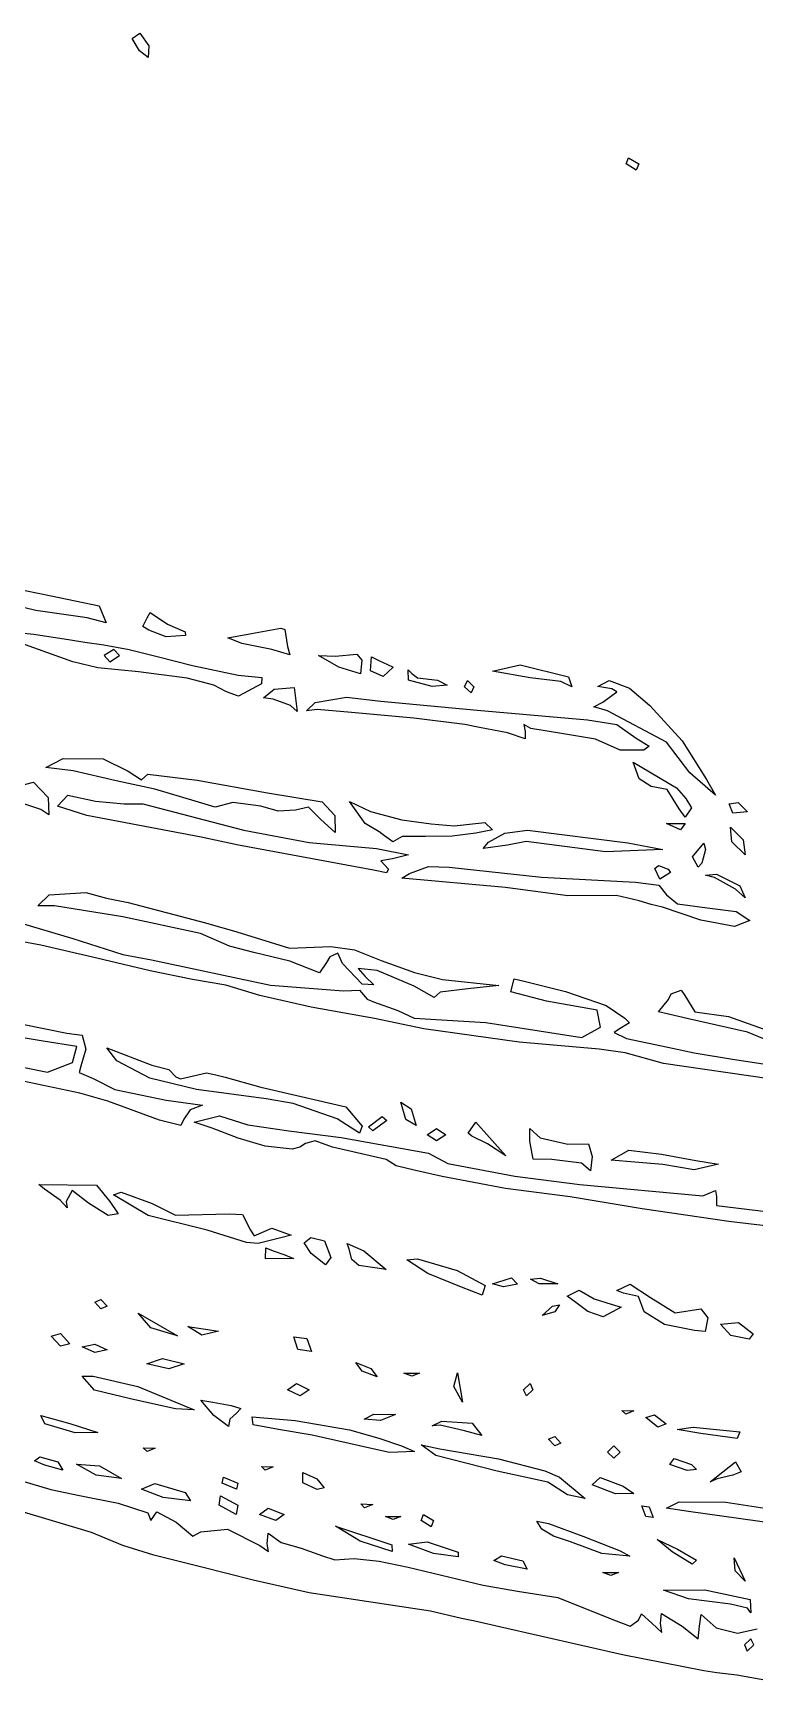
# Model space of a CAD drawing. Extents: x -2 to 136, y 0 to 93.
# Drawn here: x 31.49 to 39.5, y 1.06 to 19.54 of the extents above; entities that cross this region are included whole.
import ezdxf

# ---------------------------------------------------------------- set-up
doc = ezdxf.new("R2010")
doc.units = 0

msp = doc.modelspace()

# ---------------------------------------------------------------- linework, layer by layer
at = {"layer": 'Image'}
for p, q in [((32.588924, 19.480523), (32.674246, 19.536618)), ((32.66824, 19.343367), (32.588924, 19.480523)), ((32.674246, 19.536618), (32.773481, 19.398585)), ((32.773481, 19.398585), (32.766664, 19.269217)), ((32.766664, 19.269217), (32.66823, 19.343367)), ((32.66823, 19.343367), (32.66824, 19.343367)), ((38.072224, 18.08718), (38.098576, 18.156209)), ((38.098576, 18.156209), (38.210246, 18.08718)), ((38.183894, 18.018176), (38.072221, 18.08718)), ((38.072221, 18.08718), (38.072224, 18.08718)), ((38.210246, 18.08718), (38.183894, 18.018176)), ((31.256857, 13.385222), (31.688209, 13.298942)), ((31.518503, 13.136064), (31.097924, 13.235891)), ((32.088515, 13.0519), (31.518503, 13.136064)), ((31.688209, 13.298942), (32.220891, 13.186335)), ((32.220891, 13.186335), (32.297963, 12.99697)), ((32.088518, 13.0519), (32.088515, 13.0519)), ((32.297963, 12.99697), (32.088518, 13.0519)), ((32.706629, 12.956121), (32.754317, 13.054202)), ((32.771142, 12.91572), (32.706629, 12.956121)), ((32.754317, 13.054202), (32.785291, 13.112659)), ((32.785291, 13.112659), (32.979157, 12.983453)), ((32.979157, 12.983453), (33.175779, 12.897172)), ((33.913095, 12.879419), (34.237807, 12.939215)), ((34.237807, 12.939215), (34.283628, 12.924398)), ((31.168298, 12.906274), (31.494452, 12.870793)), ((31.928937, 12.564803), (31.25791, 12.804939)), ((31.494452, 12.870793), (31.900952, 12.808272)), ((31.900952, 12.808272), (32.06034, 12.783931)), ((32.06034, 12.783931), (32.273594, 12.754747)), ((32.273594, 12.754747), (32.553697, 12.700534)), ((32.96501, 12.841266), (32.771142, 12.91572)), ((32.965018, 12.841319), (32.96501, 12.841266)), ((33.17906, 12.858517), (32.965018, 12.841319)), ((33.175779, 12.897172), (33.17906, 12.858517)), ((33.650211, 12.833223), (33.913095, 12.879419)), ((33.806389, 12.767394), (33.650211, 12.833223)), ((34.13829, 12.703233), (33.806389, 12.767394)), ((34.283628, 12.924398), (34.313338, 12.734612)), ((32.204929, 12.497229), (31.928937, 12.564803)), ((32.382443, 12.702836), (32.274845, 12.633806)), ((32.274845, 12.633806), (32.33979, 12.564803)), ((32.33979, 12.564803), (32.447388, 12.633806)), ((32.447388, 12.633806), (32.382443, 12.702836)), ((32.447388, 12.633806), (32.447388, 12.633806)), ((32.553697, 12.700534), (32.881126, 12.619598)), ((32.881126, 12.619598), (33.257776, 12.525274)), ((34.13829, 12.703127), (34.13829, 12.703233)), ((34.339007, 12.643404), (34.13829, 12.703127)), ((34.313338, 12.734612), (34.339007, 12.643404)), ((34.880215, 12.504372), (34.655912, 12.634468)), ((34.655912, 12.634468), (34.83998, 12.629705)), ((34.83998, 12.629705), (35.080481, 12.648755)), ((35.080481, 12.648755), (35.137969, 12.582398)), ((35.137969, 12.582398), (35.121777, 12.433332)), ((35.231412, 12.465585), (35.243477, 12.619704)), ((35.243477, 12.619704), (35.326913, 12.581816)), ((35.326913, 12.581816), (35.420991, 12.534112)), ((32.6558, 12.453228), (32.204929, 12.497229)), ((33.199369, 12.382638), (32.6558, 12.453228)), ((33.494501, 12.305829), (33.199369, 12.382638)), ((33.257776, 12.525274), (33.763791, 12.416425)), ((33.763791, 12.416425), (34.028465, 12.393052)), ((34.028465, 12.393052), (34.023154, 12.321519)), ((34.880218, 12.504346), (34.880215, 12.504372)), ((35.121777, 12.433332), (34.880218, 12.504346)), ((35.231415, 12.465585), (35.231412, 12.465585)), ((35.373603, 12.401331), (35.231415, 12.465585)), ((35.484112, 12.507415), (35.373603, 12.401331)), ((35.420991, 12.534112), (35.484112, 12.507415)), ((35.653813, 12.362424), (35.649739, 12.477438)), ((35.649739, 12.477438), (35.691157, 12.434258)), ((35.691157, 12.434258), (35.753799, 12.388406)), ((35.753799, 12.388406), (35.978105, 12.362212)), ((36.589297, 12.460213), (36.893647, 12.530973)), ((37.005253, 12.386845), (36.589297, 12.460213)), ((36.893647, 12.530973), (37.429676, 12.397798)), ((37.347552, 12.34549), (37.005253, 12.386845)), ((37.429676, 12.397798), (37.466434, 12.28879)), ((33.636185, 12.231773), (33.494501, 12.305829)), ((33.766814, 12.184386), (33.636183, 12.231799)), ((33.636183, 12.231799), (33.636185, 12.231773)), ((34.023154, 12.321519), (33.766814, 12.184386)), ((34.043583, 12.164684), (34.164957, 12.263284)), ((34.164957, 12.263284), (34.386305, 12.280482)), ((34.386305, 12.280482), (34.418433, 12.012513)), ((35.653811, 12.362318), (35.653813, 12.362424)), ((35.919534, 12.293076), (35.653811, 12.362318)), ((36.083558, 12.306342), (35.919534, 12.293076)), ((35.978105, 12.362212), (36.083558, 12.306342)), ((36.277798, 12.288737), (36.308233, 12.35774)), ((36.350886, 12.219708), (36.277798, 12.288737)), ((36.277798, 12.288737), (36.277798, 12.288737)), ((36.308233, 12.35774), (36.381321, 12.288737)), ((36.381321, 12.288737), (36.350886, 12.219708)), ((37.466434, 12.28879), (37.347552, 12.34549)), ((37.347552, 12.34549), (37.347552, 12.34549)), ((37.758354, 12.293367), (37.88243, 12.35782)), ((37.913643, 12.263972), (37.758354, 12.293367)), ((37.813414, 12.116943), (37.9687, 12.232963)), ((37.88243, 12.35782), (38.1083, 12.272624)), ((37.9687, 12.232963), (37.913643, 12.263972)), ((38.1083, 12.272624), (38.332602, 12.079082)), ((34.153368, 12.150598), (34.043583, 12.164684)), ((34.345339, 12.081569), (34.153368, 12.150598)), ((34.345345, 12.081516), (34.345339, 12.081569)), ((34.418433, 12.012513), (34.345345, 12.081516)), ((34.522234, 12.021333), (34.620066, 12.112922)), ((34.641656, 12.036246), (34.522234, 12.021333)), ((34.620066, 12.112922), (34.965149, 12.173697)), ((35.021246, 12.001982), (34.641656, 12.036246)), ((34.965149, 12.173697), (35.346082, 12.127156)), ((35.346082, 12.127156), (36.415836, 12.028388)), ((36.415836, 12.028388), (37.640877, 11.921681)), ((37.710958, 12.067053), (37.813414, 12.116943)), ((37.865174, 12.02262), (37.710958, 12.067053)), ((38.520832, 11.67464), (37.865174, 12.02262)), ((38.332602, 12.079082), (38.693372, 11.689166)), ((35.715374, 11.941313), (35.021246, 12.001982)), ((36.281738, 11.871225), (35.715374, 11.941313)), ((36.444279, 11.836247), (36.281738, 11.871225)), ((36.753685, 11.778436), (36.444279, 11.836247)), ((37.011794, 11.8245), (36.935513, 11.871169)), ((36.935513, 11.871169), (36.950852, 11.793517)), ((37.35187, 11.769811), (37.011794, 11.8245)), ((37.640877, 11.921681), (37.968706, 11.869849)), ((37.968706, 11.869849), (38.180875, 11.719963)), ((36.949749, 11.711771), (36.753685, 11.778436)), ((36.950852, 11.793517), (36.949749, 11.711771)), ((37.729348, 11.706893), (37.35187, 11.769811)), ((38.006086, 11.585476), (37.729348, 11.706893)), ((38.180875, 11.719963), (38.326945, 11.631397)), ((38.777147, 11.334598), (38.520832, 11.67464)), ((38.693372, 11.689166), (38.963263, 11.261123)), ((31.628569, 11.392499), (31.820453, 11.494829)), ((31.820453, 11.494829), (32.265023, 11.49047)), ((32.265023, 11.49047), (32.543966, 11.351293)), ((38.006091, 11.584338), (38.006086, 11.585476)), ((38.267145, 11.586984), (38.006091, 11.584338)), ((38.326945, 11.631397), (38.267145, 11.586984)), ((31.93143, 11.356823), (31.628569, 11.392499)), ((32.410116, 11.244402), (31.93143, 11.356823)), ((32.543966, 11.351293), (32.690852, 11.254562)), ((32.690852, 11.254562), (32.760487, 11.31949)), ((32.760487, 11.31949), (33.310092, 11.250963)), ((38.21399, 11.26578), (38.148855, 11.451941)), ((38.148855, 11.451941), (38.629816, 11.168387)), ((39.064294, 11.084911), (38.777147, 11.334598)), ((38.777147, 11.334598), (38.777147, 11.334598)), ((31.573753, 10.926241), (30.998042, 11.114941)), ((31.305461, 11.180769), (31.492761, 11.230541)), ((31.492761, 11.230541), (31.653205, 11.059829)), ((31.757702, 10.963467), (31.87127, 11.085854)), ((31.87127, 11.085854), (32.181836, 11.018633)), ((32.839801, 11.15365), (32.410116, 11.244402)), ((33.286603, 11.020141), (32.839801, 11.15365)), ((33.310092, 11.250963), (34.087934, 11.11166)), ((34.087934, 11.11166), (34.695054, 11.013761)), ((38.347295, 11.183997), (38.21399, 11.26578)), ((38.525438, 11.149006), (38.347295, 11.183997)), ((38.658865, 10.933358), (38.525438, 11.149006)), ((38.629816, 11.168387), (38.73253, 11.047578)), ((38.963263, 11.261123), (39.064294, 11.084911)), ((31.573772, 10.926717), (31.573753, 10.926241)), ((31.663039, 10.868436), (31.573772, 10.926717)), ((31.653205, 11.059829), (31.663039, 10.868436)), ((32.085531, 10.862185), (31.757702, 10.963467)), ((32.181836, 11.018633), (32.498606, 10.988365)), ((32.498606, 10.988365), (32.707102, 10.988365)), ((32.707102, 10.988365), (33.827714, 10.698408)), ((33.510564, 10.95172), (33.286603, 11.020141)), ((33.706596, 11.005801), (33.510564, 10.95172)), ((34.014089, 10.965478), (33.706596, 11.005801)), ((34.208074, 10.908223), (34.014089, 10.965478)), ((34.398949, 10.9196), (34.208074, 10.908223)), ((34.545417, 10.953119), (34.398949, 10.9196)), ((34.683461, 10.817391), (34.545417, 10.953119)), ((34.695054, 11.013761), (34.838152, 10.860915)), ((35.172468, 10.771327), (35.000995, 11.016199)), ((35.000995, 11.016199), (35.233327, 10.905656)), ((35.233327, 10.905656), (35.579648, 10.812338)), ((38.727882, 10.840516), (38.658865, 10.933358)), ((38.658865, 10.933358), (38.658865, 10.933358)), ((38.796898, 10.944047), (38.727882, 10.840516)), ((38.73253, 11.047578), (38.796898, 10.944047)), ((39.214876, 10.991596), (39.31452, 11.003499)), ((39.257005, 10.886527), (39.214876, 10.991596)), ((39.418044, 10.902164), (39.257005, 10.886553)), ((39.31452, 11.003499), (39.418044, 10.902164)), ((33.353957, 10.620991), (32.085531, 10.862185)), ((34.841686, 10.671894), (34.683461, 10.817497)), ((34.683461, 10.817497), (34.683461, 10.817391)), ((34.838152, 10.860915), (34.841686, 10.671894)), ((35.346077, 10.667822), (35.172468, 10.771327)), ((35.579648, 10.812338), (35.905821, 10.768179)), ((35.905821, 10.768179), (36.163392, 10.745425)), ((36.163392, 10.745425), (36.502101, 10.781831)), ((36.502101, 10.781831), (36.588371, 10.700948)), ((38.520832, 10.771327), (38.727882, 10.771327)), ((38.676119, 10.703382), (38.520832, 10.771327)), ((38.520832, 10.771327), (38.520832, 10.771327)), ((38.727882, 10.771327), (38.676119, 10.703382)), ((39.243853, 10.569556), (39.228587, 10.72954)), ((39.228587, 10.72954), (39.369503, 10.592046)), ((39.257005, 10.886553), (39.257005, 10.886527)), ((33.768056, 10.532065), (33.353957, 10.620991)), ((35.266078, 10.253353), (33.768056, 10.532065)), ((33.827714, 10.698408), (34.552389, 10.560455)), ((34.552389, 10.560455), (35.300222, 10.493753)), ((35.346077, 10.666473), (35.346077, 10.667822)), ((35.480665, 10.567625), (35.346077, 10.666473)), ((35.584493, 10.626891), (35.480665, 10.567625)), ((35.842003, 10.629537), (35.584493, 10.626891)), ((36.13877, 10.632448), (35.842003, 10.629537)), ((36.402954, 10.664198), (36.13877, 10.632448)), ((36.588371, 10.700948), (36.402954, 10.664198)), ((36.484847, 10.495341), (36.541339, 10.564344)), ((36.755251, 10.53098), (36.484847, 10.495447)), ((36.541339, 10.564344), (36.7233, 10.664145)), ((36.7233, 10.664145), (36.976832, 10.699017)), ((36.962301, 10.572705), (36.755251, 10.53098)), ((37.842709, 10.458087), (36.962301, 10.572705)), ((36.976832, 10.699017), (38.089186, 10.556645)), ((38.089186, 10.556645), (38.478843, 10.483223)), ((38.80909, 10.403345), (38.934931, 10.552596)), ((38.934931, 10.552596), (38.95279, 10.482958)), ((39.243855, 10.569503), (39.243853, 10.569556)), ((39.391411, 10.426258), (39.243855, 10.569503)), ((39.369503, 10.592046), (39.391411, 10.426258)), ((35.300222, 10.493753), (35.654769, 10.424432)), ((35.476321, 10.380485), (35.348945, 10.358174)), ((35.348945, 10.358174), (35.432347, 10.266132)), ((35.654769, 10.424432), (35.476321, 10.380485)), ((36.484847, 10.495447), (36.484847, 10.495341)), ((38.478843, 10.483223), (37.842709, 10.458087)), ((38.809098, 10.403345), (38.80909, 10.403345)), ((38.872362, 10.288278), (38.809098, 10.403345)), ((38.95279, 10.482958), (38.912531, 10.333707)), ((35.409328, 10.225889), (35.266064, 10.254411)), ((35.266064, 10.254411), (35.266078, 10.253353)), ((35.432347, 10.266132), (35.409328, 10.225889)), ((35.582029, 10.167152), (35.665852, 10.218904)), ((36.732955, 10.062615), (35.582029, 10.167152)), ((35.665852, 10.218904), (35.876994, 10.294311)), ((35.876994, 10.294311), (36.106211, 10.287431)), ((36.106211, 10.287431), (37.131613, 10.176121)), ((37.131613, 10.176121), (38.17575, 10.119765)), ((38.388247, 10.271133), (38.428649, 10.305211)), ((38.38826, 10.271133), (38.388247, 10.271133)), ((38.444881, 10.154207), (38.38826, 10.271133)), ((38.428649, 10.305211), (38.53739, 10.264122)), ((38.561943, 10.230043), (38.444881, 10.154207)), ((38.53739, 10.264122), (38.561943, 10.230043)), ((38.912531, 10.333707), (38.872362, 10.288278)), ((38.953461, 10.197314), (39.07361, 10.209962)), ((39.050697, 10.171332), (38.953461, 10.197314)), ((39.28345, 10.042692), (39.050697, 10.171332)), ((39.07361, 10.209962), (39.333007, 10.081348)), ((31.538468, 9.858384), (31.665899, 9.979854)), ((31.665899, 9.979854), (32.071595, 10.006312)), ((32.071595, 10.006312), (32.301925, 9.943447)), ((37.42312, 9.968715), (36.732955, 10.062615)), ((38.17575, 10.119765), (38.43456, 10.086639)), ((38.43456, 10.086639), (38.520832, 9.981653)), ((38.520832, 9.981653), (38.641609, 9.881058)), ((39.390779, 9.94767), (39.283445, 10.042692)), ((39.283445, 10.042692), (39.28345, 10.042692)), ((39.333007, 10.081348), (39.390779, 9.94767)), ((31.726769, 9.858384), (31.538468, 9.858384)), ((32.481894, 9.737469), (31.726769, 9.858384)), ((32.301925, 9.943447), (32.542754, 9.894076)), ((32.542754, 9.894076), (33.402969, 9.670424)), ((37.96344, 9.973742), (37.42312, 9.968715)), ((38.215628, 9.912782), (37.96344, 9.973742)), ((38.34829, 9.873941), (38.215628, 9.912782)), ((38.475694, 9.844943), (38.34829, 9.873941)), ((38.899143, 9.698284), (38.475694, 9.844943)), ((38.641609, 9.881058), (38.969438, 9.83764)), ((38.969438, 9.83764), (39.291689, 9.795492)), ((39.291689, 9.795492), (39.444809, 9.696591)), ((31.218082, 9.706248), (31.929144, 9.497307)), ((33.344599, 9.553478), (32.481894, 9.737469)), ((33.402969, 9.670424), (33.748051, 9.570676)), ((39.272981, 9.627932), (38.899143, 9.698284)), ((39.444809, 9.696591), (39.272981, 9.627826)), ((39.272981, 9.627826), (39.272981, 9.627932)), ((31.573182, 9.424335), (31.054752, 9.516751)), ((32.19433, 9.276539), (31.573182, 9.424335)), ((31.929144, 9.497307), (32.485019, 9.319534)), ((33.669129, 9.410021), (33.344599, 9.553478)), ((33.748051, 9.570676), (34.332853, 9.390326)), ((32.78608, 9.137765), (32.19433, 9.276539)), ((32.485019, 9.319534), (32.800376, 9.259738)), ((32.800376, 9.259738), (34.123362, 8.977878)), ((33.938643, 9.340224), (33.669129, 9.410021)), ((34.338788, 9.245636), (33.938643, 9.340224)), ((34.332853, 9.390326), (34.792188, 9.406211)), ((34.666876, 9.116404), (34.338788, 9.245636)), ((34.782216, 9.294716), (34.745542, 9.229761)), ((34.871127, 9.335144), (34.782216, 9.294716)), ((34.792188, 9.406211), (35.054329, 9.370995)), ((34.923334, 9.218463), (34.871127, 9.335144)), ((35.054329, 9.370995), (35.351511, 9.252806)), ((35.351511, 9.252806), (35.72088, 9.119033)), ((33.256435, 9.040214), (32.78608, 9.137765)), ((34.745542, 9.229761), (34.666876, 9.116404)), ((35.139472, 8.988726), (34.923334, 9.218463)), ((35.308252, 9.140702), (35.094868, 9.164392)), ((35.094868, 9.164392), (35.173534, 9.076541)), ((35.173534, 9.076541), (35.270514, 8.983659)), ((35.71811, 8.966607), (35.308252, 9.140702)), ((35.72088, 9.119033), (36.031455, 9.040849)), ((33.627586, 8.977031), (33.256435, 9.040214)), ((34.006231, 8.863261), (33.627586, 8.977031)), ((34.123362, 8.977878), (34.931809, 8.915701)), ((34.931809, 8.915701), (35.110865, 8.923638)), ((35.110865, 8.923638), (35.197135, 8.823679)), ((35.270514, 8.983659), (35.139472, 8.988726)), ((35.940573, 8.842805), (35.71811, 8.966898)), ((35.71811, 8.966898), (35.71811, 8.966607)), ((36.006161, 8.901016), (35.940573, 8.842805)), ((36.312662, 8.939407), (36.006161, 8.901016)), ((36.031455, 9.040849), (36.657387, 8.973539)), ((36.657387, 8.973539), (36.312662, 8.939407)), ((36.7917, 8.905647), (36.827324, 9.050188)), ((37.188749, 8.801718), (36.7917, 8.905647)), ((36.827324, 9.050188), (36.937364, 9.023413)), ((36.937364, 9.023413), (37.397418, 8.907949)), ((37.397418, 8.907949), (37.847921, 8.752665)), ((38.539795, 8.820081), (38.572225, 8.884374)), ((38.572225, 8.884374), (38.682029, 8.924803)), ((38.682029, 8.924803), (38.722431, 8.863604)), ((34.573188, 8.735335), (34.006231, 8.863261)), ((35.27706, 8.608573), (34.573188, 8.735335)), ((35.197135, 8.823679), (35.264879, 8.793305)), ((35.264879, 8.793305), (35.536, 8.699298)), ((35.536, 8.699298), (35.716641, 8.613124)), ((37.750012, 8.700499), (37.188749, 8.801718)), ((37.787117, 8.513058), (37.750012, 8.700499)), ((37.847921, 8.752665), (38.05497, 8.614632)), ((38.430744, 8.683847), (38.539795, 8.820081)), ((38.762388, 8.607197), (38.430744, 8.683847)), ((38.722431, 8.863604), (38.833008, 8.6826)), ((38.833008, 8.6826), (39.205943, 8.631909)), ((31.368085, 8.547772), (31.860749, 8.447468)), ((35.825888, 8.494935), (35.27706, 8.608573)), ((35.716641, 8.613124), (36.515285, 8.565049)), ((36.515285, 8.565049), (37.580068, 8.398732)), ((37.580068, 8.398732), (37.787117, 8.513058)), ((38.106733, 8.562853), (37.985954, 8.488241)), ((38.05497, 8.614632), (38.106733, 8.562853)), ((39.418044, 8.457866), (38.762388, 8.607197)), ((39.205943, 8.631909), (39.590586, 8.493876)), ((31.597862, 8.358145), (31.178913, 8.428303)), ((31.97204, 8.300106), (31.597862, 8.358145)), ((31.860749, 8.447468), (32.03345, 8.42485)), ((32.03345, 8.42485), (32.074762, 8.269695)), ((36.883209, 8.3469), (35.825888, 8.494935)), ((37.77215, 8.269774), (36.883209, 8.3469)), ((37.985954, 8.488241), (37.939299, 8.45324)), ((37.939299, 8.45324), (38.076501, 8.386317)), ((38.076501, 8.386317), (38.534011, 8.289909)), ((39.650915, 8.363129), (39.418044, 8.457866)), ((39.418044, 8.457866), (39.418044, 8.457866)), ((31.925468, 8.119967), (31.97204, 8.300106)), ((32.074762, 8.269695), (32.018927, 8.079883)), ((32.416479, 8.138885), (32.306778, 8.285305)), ((32.306778, 8.285305), (32.805374, 8.090334)), ((32.783868, 7.947989), (32.416479, 8.138885)), ((38.060651, 8.229743), (37.77215, 8.269774)), ((38.486323, 8.109252), (38.060651, 8.229743)), ((38.534011, 8.289909), (38.824772, 8.228526)), ((38.824772, 8.228526), (39.251269, 8.157459)), ((39.251269, 8.157459), (39.762377, 8.080148)), ((32.006555, 7.779502), (30.938153, 8.005985)), ((31.374183, 8.068744), (31.646754, 8.014783)), ((31.646754, 8.014783), (31.925468, 8.119967)), ((32.018927, 8.079883), (31.998766, 8.01088)), ((31.998766, 8.01088), (32.152692, 7.94185)), ((33.301491, 7.821491), (32.783868, 7.947989)), ((32.805374, 8.090334), (32.99517, 8.042656)), ((32.99517, 8.042656), (33.073386, 7.963123)), ((33.073386, 7.963123), (33.125149, 7.941691)), ((33.125149, 7.941691), (33.413618, 8.005218)), ((33.413618, 8.005218), (33.517142, 7.985903)), ((33.517142, 7.985903), (33.620665, 7.959048)), ((33.620665, 7.959048), (34.01751, 7.84578)), ((39.659603, 7.939601), (38.486323, 8.109252)), ((32.317128, 7.692825), (32.006555, 7.779502)), ((32.152692, 7.94185), (32.396058, 7.822312)), ((32.396058, 7.822312), (32.964171, 7.701529)), ((34.075068, 7.71751), (33.301491, 7.821491)), ((34.01751, 7.84578), (34.958262, 7.630304)), ((32.890347, 7.481317), (32.317128, 7.692825)), ((32.964171, 7.701529), (33.368316, 7.648533)), ((33.229606, 7.596781), (33.162497, 7.49325)), ((33.368316, 7.648533), (33.229606, 7.596781)), ((34.376042, 7.665731), (34.075068, 7.71751)), ((34.864909, 7.496583), (34.376042, 7.665731)), ((34.958262, 7.630304), (35.139027, 7.416283)), ((35.625453, 7.489255), (35.569544, 7.680548)), ((35.569544, 7.680548), (35.685185, 7.607946)), ((35.685185, 7.607946), (35.739324, 7.422127)), ((33.126151, 7.424141), (32.890347, 7.481317)), ((33.162497, 7.49325), (33.126138, 7.424141)), ((33.126138, 7.424141), (33.126151, 7.424141)), ((33.275598, 7.459992), (33.556494, 7.529481)), ((33.474194, 7.390962), (33.275598, 7.459992)), ((33.762243, 7.283197), (33.474194, 7.390962)), ((33.556494, 7.529481), (33.870214, 7.429565)), ((33.870214, 7.429565), (34.326877, 7.361805)), ((35.109724, 7.335876), (34.864909, 7.49661)), ((34.864909, 7.49661), (34.864909, 7.496583)), ((35.139027, 7.416283), (35.109724, 7.335876)), ((35.2091, 7.406943), (35.36333, 7.522248)), ((35.260863, 7.362069), (35.2091, 7.406943)), ((35.2091, 7.406943), (35.2091, 7.406943)), ((35.415093, 7.477401), (35.260863, 7.362069)), ((35.36333, 7.522248), (35.415093, 7.477401)), ((35.739324, 7.422127), (35.625453, 7.489255)), ((35.625453, 7.489255), (35.625453, 7.489255)), ((35.863699, 7.320609), (35.967225, 7.389613)), ((35.967225, 7.389613), (36.070749, 7.320609)), ((36.317755, 7.337754), (36.4038, 7.458536)), ((36.4038, 7.458536), (36.737122, 7.08558)), ((37.003234, 7.250151), (37.002176, 7.389586)), ((37.002176, 7.389586), (37.11547, 7.286187)), ((34.065008, 7.193795), (33.762243, 7.283197)), ((34.326877, 7.361805), (34.90721, 7.287431)), ((34.513125, 7.221232), (34.448876, 7.183793)), ((34.620289, 7.250971), (34.513125, 7.221232)), ((34.810611, 7.183079), (34.620289, 7.250971)), ((34.90721, 7.287431), (35.878103, 7.114129)), ((35.967225, 7.25158), (35.863699, 7.320609)), ((35.863699, 7.320609), (35.863699, 7.320609)), ((36.070749, 7.320609), (35.967225, 7.25158)), ((36.358483, 7.304655), (36.317755, 7.337754)), ((36.531099, 7.217739), (36.358483, 7.304655)), ((36.737122, 7.08558), (36.531099, 7.217739)), ((36.531099, 7.217739), (36.531099, 7.217739)), ((37.040657, 7.05047), (37.003234, 7.250151)), ((37.11547, 7.286187), (37.423879, 7.216549)), ((37.423879, 7.216549), (37.651766, 7.219062)), ((37.651766, 7.219062), (37.692603, 7.078384)), ((34.363598, 7.159452), (34.065008, 7.193795)), ((34.448876, 7.183793), (34.363598, 7.159452)), ((35.405605, 7.044067), (34.810611, 7.183079)), ((35.518146, 6.975964), (35.405605, 7.044067)), ((35.878103, 7.114129), (36.093254, 7.000808)), ((37.247876, 7.045443), (37.040657, 7.05047)), ((37.575215, 7.006179), (37.247876, 7.045443)), ((37.692603, 7.078384), (37.67602, 6.920414)), ((37.904582, 7.038243), (38.102685, 7.147122)), ((38.167082, 7.016577), (37.904582, 7.038243)), ((38.102685, 7.147122), (38.465021, 7.105715)), ((38.465021, 7.105715), (38.843465, 7.033907)), ((38.843465, 7.033907), (39.095819, 6.994299)), ((35.7182, 6.928021), (35.518146, 6.975964)), ((36.027685, 6.856478), (35.7182, 6.928021)), ((36.730121, 6.723551), (36.027685, 6.856478)), ((36.093254, 7.000808), (36.835796, 6.860817)), ((36.835796, 6.860817), (37.555755, 6.767975)), ((37.575183, 7.006126), (37.575215, 7.006179)), ((37.67602, 6.920414), (37.575183, 7.006126)), ((38.478451, 6.988187), (38.167082, 7.016577)), ((38.825743, 6.928788), (38.478451, 6.988187)), ((38.478451, 6.988187), (38.478451, 6.988187)), ((39.095819, 6.994299), (38.825743, 6.928788)), ((31.614319, 6.716566), (31.550173, 6.769007)), ((31.550173, 6.769007), (32.191718, 6.760275)), ((31.787031, 6.595811), (31.614319, 6.716566)), ((31.920321, 6.700248), (31.853534, 6.578613)), ((32.102305, 6.561415), (31.920321, 6.700248)), ((32.191718, 6.760275), (32.338041, 6.578666)), ((32.378371, 6.65468), (32.464641, 6.682091)), ((32.764375, 6.423468), (32.378371, 6.65468)), ((32.464641, 6.682091), (32.809723, 6.557314)), ((37.450726, 6.631953), (36.730121, 6.723551)), ((37.555755, 6.767975), (38.92344, 6.643515)), ((38.92344, 6.643515), (39.061473, 6.699739)), ((39.061473, 6.699739), (39.074914, 6.63444)), ((31.8658, 6.509008), (31.787031, 6.595811)), ((31.853534, 6.578613), (31.8658, 6.509008)), ((32.102308, 6.561388), (32.102305, 6.561415)), ((32.322483, 6.423355), (32.102308, 6.561388)), ((32.338041, 6.578666), (32.432834, 6.443513)), ((32.809723, 6.557314), (33.068483, 6.426769)), ((38.248637, 6.4981), (37.450726, 6.631953)), ((39.210706, 6.357368), (38.248637, 6.4981)), ((39.074914, 6.63444), (39.074914, 6.533554)), ((39.074914, 6.533554), (40.137524, 6.406845)), ((32.432834, 6.443513), (32.322483, 6.423355)), ((33.421408, 6.261431), (32.764375, 6.423468)), ((33.068483, 6.426769), (33.663824, 6.443437)), ((33.663824, 6.443437), (33.810686, 6.435655)), ((33.810686, 6.435655), (33.902181, 6.26061)), ((33.94244, 6.198989), (34.138746, 6.282958)), ((34.138746, 6.282958), (34.35156, 6.206133)), ((39.866361, 6.278258), (39.210706, 6.357368)), ((33.856747, 6.126255), (33.421408, 6.261431)), ((33.856747, 6.126202), (33.856747, 6.126255)), ((33.985035, 6.11509), (33.856747, 6.126202)), ((33.902181, 6.26061), (33.94244, 6.198989)), ((34.221253, 6.172028), (33.985035, 6.11509)), ((34.35156, 6.206133), (34.221253, 6.172028)), ((34.494913, 6.122253), (34.569396, 6.178828)), ((34.572994, 6.003965), (34.494913, 6.122253)), ((34.569396, 6.178828), (34.72244, 6.142735)), ((34.72244, 6.142735), (34.792892, 5.957557)), ((34.996806, 6.048865), (34.972757, 6.112259)), ((34.972757, 6.112259), (35.159199, 6.031667)), ((34.379841, 5.947688), (34.066429, 5.944778)), ((34.066429, 5.944778), (34.066434, 5.944884)), ((34.066434, 5.944884), (34.071805, 6.065666)), ((34.071805, 6.065666), (34.152191, 6.03045)), ((34.152191, 6.03045), (34.280776, 5.986079)), ((34.280776, 5.986079), (34.379841, 5.947688)), ((34.572997, 6.003965), (34.572994, 6.003965)), ((34.73244, 5.87674), (34.572997, 6.003965)), ((34.792892, 5.957557), (34.73244, 5.87674)), ((35.026699, 5.935464), (34.996806, 6.048865)), ((35.104518, 5.871277), (35.026699, 5.935464)), ((35.159199, 6.031667), (35.406382, 5.82422)), ((35.637049, 5.930993), (35.7554, 5.943958)), ((35.86934, 5.779466), (35.637049, 5.930993)), ((35.7554, 5.943958), (36.194142, 5.814682)), ((35.406382, 5.82422), (35.104518, 5.871329)), ((35.104518, 5.871329), (35.104518, 5.871277)), ((36.243291, 5.63048), (35.86934, 5.779466)), ((36.194142, 5.814682), (36.506564, 5.646275)), ((36.588371, 5.667415), (36.798717, 5.730889)), ((36.798717, 5.730889), (36.864437, 5.661145)), ((37.008009, 5.716558), (37.119172, 5.728957)), ((37.119172, 5.728957), (37.31304, 5.66477)), ((36.243291, 5.6304), (36.243291, 5.63048)), ((36.474355, 5.539744), (36.243291, 5.6304)), ((36.506564, 5.646275), (36.474355, 5.539744)), ((36.70915, 5.631697), (36.588371, 5.667415)), ((36.588371, 5.667415), (36.588371, 5.667415)), ((36.864437, 5.661145), (36.70915, 5.631697)), ((37.105996, 5.66477), (37.008009, 5.716558)), ((37.31304, 5.66477), (37.10599, 5.66477)), ((37.10599, 5.66477), (37.105996, 5.66477)), ((37.416569, 5.527557), (37.55012, 5.594467)), ((37.55012, 5.594467), (37.715537, 5.4984)), ((37.9687, 5.592538), (38.11525, 5.660864)), ((38.040738, 5.563963), (37.9687, 5.592538)), ((38.20925, 5.525252), (38.040738, 5.563963)), ((38.11525, 5.660864), (38.343146, 5.513984)), ((32.171322, 5.462602), (32.240338, 5.493055)), ((32.240338, 5.389524), (32.171322, 5.462602)), ((32.171322, 5.462602), (32.171322, 5.462602)), ((32.240338, 5.493055), (32.309355, 5.419951)), ((32.309355, 5.419951), (32.240338, 5.389524)), ((37.140503, 5.313112), (37.253789, 5.418231)), ((37.253789, 5.418231), (37.329691, 5.43398)), ((37.329691, 5.43398), (37.279851, 5.356583)), ((37.51271, 5.458527), (37.416569, 5.527557)), ((37.64652, 5.360367), (37.51271, 5.458527)), ((37.817878, 5.298745), (37.64652, 5.360367)), ((37.64652, 5.360367), (37.64652, 5.360367)), ((37.715537, 5.4984), (37.906253, 5.440271)), ((38.015076, 5.408733), (37.817878, 5.298745)), ((37.906253, 5.440271), (38.015076, 5.408733)), ((38.269402, 5.354202), (38.20925, 5.525252)), ((38.343146, 5.513984), (38.61508, 5.345021)), ((38.61508, 5.345021), (38.899596, 5.388862)), ((38.899596, 5.388862), (38.979548, 5.288585)), ((32.793499, 5.17926), (32.655466, 5.342507)), ((32.655466, 5.342507), (33.0897, 5.088587)), ((33.0897, 5.088587), (32.793499, 5.17926)), ((32.793499, 5.17926), (32.793499, 5.17926)), ((33.361855, 5.098218), (33.206569, 5.191907)), ((33.206569, 5.191907), (33.545899, 5.139361)), ((37.140505, 5.313112), (37.140503, 5.313112)), ((37.279851, 5.356583), (37.140505, 5.313112)), ((38.497808, 5.215561), (38.269402, 5.354202)), ((38.831405, 5.147801), (38.497808, 5.215561)), ((38.979548, 5.288585), (38.949848, 5.136129)), ((39.117088, 5.217174), (39.320323, 5.236224)), ((39.232066, 5.092662), (39.117088, 5.217174)), ((39.320323, 5.236224), (39.480879, 5.11064)), ((31.688206, 5.087238), (31.79173, 5.113431)), ((31.79173, 4.975266), (31.688206, 5.087238)), ((31.688206, 5.087238), (31.688206, 5.087238)), ((31.79173, 5.113431), (31.895256, 5.00146)), ((31.895256, 5.00146), (31.79173, 4.975266)), ((32.033289, 4.96881), (32.171322, 4.995269)), ((32.171322, 4.995269), (32.309355, 4.932695)), ((33.545899, 5.139361), (33.361855, 5.098218)), ((33.361855, 5.098218), (33.361855, 5.098218)), ((34.427479, 4.938965), (34.38173, 5.079962)), ((34.38173, 5.079962), (34.527857, 5.058504)), ((34.527857, 5.058504), (34.577405, 4.917111)), ((38.949848, 5.136129), (38.831405, 5.147801)), ((38.831405, 5.147801), (38.831405, 5.147801)), ((39.232066, 5.092582), (39.232066, 5.092662)), ((39.435297, 5.053794), (39.232066, 5.092582)), ((39.480879, 5.11064), (39.435297, 5.053794)), ((32.171322, 4.906237), (32.033289, 4.96881)), ((32.033289, 4.96881), (32.033289, 4.96881)), ((32.309355, 4.932695), (32.171322, 4.906237)), ((32.750851, 4.779766), (32.922356, 4.837286)), ((32.922356, 4.837286), (33.16495, 4.779766)), ((34.577405, 4.917111), (34.427479, 4.939071)), ((34.427479, 4.939071), (34.427479, 4.938965)), ((32.168573, 4.487011), (32.033289, 4.640542)), ((32.033289, 4.640542), (32.154068, 4.640542)), ((32.154068, 4.640542), (32.651683, 4.526137)), ((32.993447, 4.722246), (32.750851, 4.779766)), ((32.750851, 4.779766), (32.750851, 4.779766)), ((33.16495, 4.779766), (32.993447, 4.722246)), ((35.141025, 4.696449), (35.072117, 4.79326)), ((35.072117, 4.79326), (35.238598, 4.728013)), ((35.30595, 4.633322), (35.141025, 4.696449)), ((35.141025, 4.696449), (35.141025, 4.696449)), ((35.238598, 4.728013), (35.30595, 4.633322)), ((35.604887, 4.675811), (35.777429, 4.675811)), ((35.691159, 4.640992), (35.604887, 4.675811)), ((35.604887, 4.675811), (35.604887, 4.675811)), ((35.777429, 4.675811), (35.691159, 4.640992)), ((36.15686, 4.52873), (36.200574, 4.678616)), ((36.200574, 4.678616), (36.256137, 4.35347)), ((32.585421, 4.38813), (32.168573, 4.487011)), ((32.651683, 4.526137), (33.275585, 4.268486)), ((34.31083, 4.491476), (34.410281, 4.560506)), ((34.452937, 4.422473), (34.31083, 4.491476)), ((34.31083, 4.491476), (34.31083, 4.491476)), ((34.410281, 4.560506), (34.552389, 4.491476)), ((34.552389, 4.491476), (34.452937, 4.422473)), ((36.256137, 4.35347), (36.15686, 4.52873)), ((36.15686, 4.52873), (36.15686, 4.52873)), ((36.933453, 4.491476), (37.006544, 4.560506)), ((36.963888, 4.422473), (36.933453, 4.491476)), ((36.933453, 4.491476), (36.933453, 4.491476)), ((37.036979, 4.491476), (36.963888, 4.422473)), ((37.006544, 4.560506), (37.036979, 4.491476)), ((33.068536, 4.278963), (32.585421, 4.38813)), ((33.275585, 4.268486), (33.068536, 4.279598)), ((33.068536, 4.279598), (33.068536, 4.278963)), ((33.493194, 4.206414), (33.349611, 4.377368)), ((33.349611, 4.377368), (33.484066, 4.352861)), ((33.484066, 4.352861), (33.686345, 4.317037)), ((33.686345, 4.317037), (33.793573, 4.284017)), ((33.793573, 4.284017), (33.74658, 4.231127)), ((38.024776, 4.262559), (38.157057, 4.257003)), ((38.024776, 4.262427), (38.024776, 4.262559)), ((38.066474, 4.220728), (38.024776, 4.262427)), ((38.157057, 4.257003), (38.066474, 4.220728)), ((31.61919, 4.112064), (31.573637, 4.206378)), ((31.573637, 4.206378), (31.895256, 4.115768)), ((31.95547, 4.013401), (31.61919, 4.112302)), ((31.61919, 4.112302), (31.61919, 4.112064)), ((31.895256, 4.115768), (32.205829, 4.017899)), ((33.493199, 4.206414), (33.493194, 4.206414)), ((33.657133, 4.084806), (33.493199, 4.206414)), ((33.672433, 4.163817), (33.657133, 4.084806)), ((33.74658, 4.231127), (33.672433, 4.163817)), ((33.930935, 4.103111), (33.920311, 4.192074)), ((33.920311, 4.192074), (34.397674, 4.149291)), ((34.213416, 4.052268), (33.930935, 4.103111)), ((34.397674, 4.149291), (35.000995, 4.048485)), ((35.164328, 4.164299), (35.271504, 4.221866)), ((35.342627, 4.150746), (35.164328, 4.164299)), ((35.271504, 4.221972), (35.509613, 4.217474)), ((35.271504, 4.221866), (35.271504, 4.221972)), ((35.509613, 4.217474), (35.342627, 4.150746)), ((35.918159, 4.090362), (36.023931, 4.143444)), ((36.007182, 4.099788), (35.918159, 4.090362)), ((36.27616, 4.034912), (36.007182, 4.099788)), ((36.023931, 4.143444), (36.36161, 4.120954)), ((36.36161, 4.120954), (36.470348, 3.985541)), ((38.288211, 4.182602), (38.384352, 4.214669)), ((38.424691, 4.077457), (38.288211, 4.182602)), ((38.288211, 4.182602), (38.288211, 4.182602)), ((38.384352, 4.214669), (38.515069, 4.113956)), ((38.515069, 4.113956), (38.424691, 4.077457)), ((38.636744, 4.051726), (38.814151, 4.07743)), ((38.814151, 4.07743), (39.331774, 4.025016)), ((32.205829, 4.017899), (31.95547, 4.013401)), ((34.586896, 3.989377), (34.213416, 4.052268)), ((35.257225, 3.836845), (34.586896, 3.989377)), ((35.000995, 4.048485), (35.324286, 3.953261)), ((35.324286, 3.953261), (35.579024, 3.869442)), ((35.95869, 3.761015), (35.794683, 3.881798)), ((35.794683, 3.881798), (36.001732, 3.835866)), ((36.27615, 4.034832), (36.27616, 4.034912)), ((36.470348, 3.985541), (36.27615, 4.034832)), ((37.209519, 3.942705), (37.278536, 3.973158)), ((37.278536, 3.869627), (37.209519, 3.942705)), ((37.209519, 3.942705), (37.209519, 3.942705)), ((37.278536, 3.973158), (37.347552, 3.900054)), ((37.347552, 3.900054), (37.278536, 3.869627)), ((38.900421, 4.007766), (38.636744, 4.051726)), ((39.303016, 3.949584), (38.900421, 4.007766)), ((38.900421, 4.007766), (38.900421, 4.007766)), ((39.331774, 4.025016), (39.303016, 3.949584)), ((31.502769, 3.701994), (31.562381, 3.747178)), ((31.61919, 3.654627), (31.502769, 3.701994)), ((31.562381, 3.747178), (31.760628, 3.69225)), ((32.710513, 3.84764), (32.842794, 3.842084)), ((32.710513, 3.847508), (32.710513, 3.84764)), ((32.752208, 3.805809), (32.710513, 3.847508)), ((32.842794, 3.842084), (32.752208, 3.805809)), ((35.443576, 3.794935), (35.257225, 3.836845)), ((35.723084, 3.804592), (35.443576, 3.795067)), ((35.443576, 3.795067), (35.443576, 3.794935)), ((35.579024, 3.869442), (35.723084, 3.804592)), ((36.639599, 3.589619), (35.95869, 3.761015)), ((36.001732, 3.835866), (36.652789, 3.726249)), ((36.652789, 3.726249), (37.166961, 3.592397)), ((37.865174, 3.800491), (37.934191, 3.869521)), ((37.934191, 3.731488), (37.865174, 3.800491)), ((37.865174, 3.800491), (37.865174, 3.800491)), ((37.934191, 3.869521), (38.003207, 3.800491)), ((38.003207, 3.800491), (37.934191, 3.731488)), ((38.555339, 3.662035), (38.604764, 3.727956)), ((38.604764, 3.727956), (38.796898, 3.662035)), ((31.817437, 3.599699), (31.61919, 3.654627)), ((31.61919, 3.654627), (31.61919, 3.654627)), ((31.760628, 3.69225), (31.817437, 3.599699)), ((32.188575, 3.544904), (31.969514, 3.664988)), ((31.969514, 3.664988), (32.223085, 3.649044)), ((32.469232, 3.507333), (32.188575, 3.544904)), ((32.188575, 3.544904), (32.188575, 3.544904)), ((32.223085, 3.649044), (32.469232, 3.507333)), ((33.586158, 3.454787), (33.6015, 3.520291)), ((33.6015, 3.520291), (33.758698, 3.454787)), ((34.021823, 3.640075), (34.154104, 3.634518)), ((34.021823, 3.639969), (34.021823, 3.640075)), ((34.063521, 3.59827), (34.021823, 3.639969)), ((34.154104, 3.634518), (34.063521, 3.59827)), ((34.480533, 3.459285), (34.483762, 3.575)), ((34.483762, 3.575), (34.637836, 3.502359)), ((37.202214, 3.465053), (36.639599, 3.589619)), ((37.166961, 3.592397), (37.331778, 3.522256)), ((37.331778, 3.522256), (37.61458, 3.285454)), ((37.692944, 3.43706), (37.78395, 3.516772)), ((37.78395, 3.516772), (38.037717, 3.421979)), ((38.749207, 3.59409), (38.555339, 3.662035)), ((38.555339, 3.662035), (38.555339, 3.662035)), ((38.850715, 3.607991), (38.749207, 3.59409)), ((38.796898, 3.662035), (38.850715, 3.607991)), ((39.003945, 3.470556), (39.285575, 3.692912)), ((39.253912, 3.545539), (39.081372, 3.504608)), ((39.34696, 3.580748), (39.253912, 3.545539)), ((39.285575, 3.692912), (39.34696, 3.580748)), ((31.347548, 3.483759), (31.6827, 3.385757)), ((31.6827, 3.385757), (32.002843, 3.319426)), ((32.692394, 3.390044), (32.838045, 3.452386)), ((32.930503, 3.295931), (32.692394, 3.390044)), ((32.838045, 3.452386), (33.176123, 3.351891)), ((33.176123, 3.351891), (33.235352, 3.26052)), ((33.586161, 3.454787), (33.586158, 3.454787)), ((33.745522, 3.386816), (33.586161, 3.454787)), ((33.758698, 3.454787), (33.745522, 3.386816)), ((34.640217, 3.385678), (34.480483, 3.459285)), ((34.480483, 3.459285), (34.480533, 3.459285)), ((34.637836, 3.502359), (34.718899, 3.403666)), ((34.718899, 3.403666), (34.640217, 3.385678)), ((37.418516, 3.326676), (37.202214, 3.465053)), ((37.61458, 3.285454), (37.418516, 3.326676)), ((37.418516, 3.326676), (37.418516, 3.326676)), ((37.951756, 3.338132), (37.692944, 3.437139)), ((37.692944, 3.437139), (37.692944, 3.43706)), ((38.154783, 3.339485), (37.951756, 3.338132)), ((38.037717, 3.421979), (38.154783, 3.339485)), ((39.081372, 3.504608), (39.003945, 3.470556)), ((39.003945, 3.470556), (39.003945, 3.470556)), ((32.136817, 2.906333), (31.308622, 3.155464)), ((32.002843, 3.319426), (32.431486, 3.233172)), ((32.431486, 3.233172), (32.760712, 3.126942)), ((33.235352, 3.26052), (32.930503, 3.295931)), ((32.930503, 3.295931), (32.930503, 3.295931)), ((33.74109, 3.108422), (33.551646, 3.211953)), ((33.551646, 3.211953), (33.551649, 3.211953)), ((33.551649, 3.211953), (33.569243, 3.315458)), ((33.569243, 3.315458), (33.758685, 3.211953)), ((33.758685, 3.211953), (33.74109, 3.108422)), ((34.000257, 3.108686), (34.095634, 3.177689)), ((34.095634, 3.177689), (34.276323, 3.108686)), ((35.126087, 3.224282), (35.258368, 3.218726)), ((35.126087, 3.224177), (35.126087, 3.224282)), ((35.167785, 3.182478), (35.126087, 3.224177)), ((35.258368, 3.218726), (35.167785, 3.182478)), ((38.290777, 3.085403), (38.244766, 3.202745)), ((38.244766, 3.202745), (38.326435, 3.192427)), ((38.326435, 3.192427), (38.372446, 3.075111)), ((38.520832, 3.176208), (38.658865, 3.248994)), ((38.762388, 3.14205), (38.520832, 3.176208)), ((38.658865, 3.248994), (39.176487, 3.243967)), ((40.63675, 2.880298), (38.762388, 3.14205)), ((39.176487, 3.243967), (40.729357, 3.003726)), ((32.760712, 3.126942), (32.794481, 3.040688)), ((32.794481, 3.040688), (32.861333, 3.138901)), ((32.861333, 3.138901), (33.07578, 3.02267)), ((33.07578, 3.02267), (33.262342, 2.866781)), ((34.180943, 3.039656), (34.000257, 3.108686)), ((34.000257, 3.108686), (34.000257, 3.108686)), ((34.276323, 3.108686), (34.180943, 3.039656)), ((35.11893, 2.81357), (34.843795, 2.979331)), ((34.843795, 2.979331), (35.47019, 2.771105)), ((35.397837, 3.085403), (35.57038, 3.085403)), ((35.48411, 3.050584), (35.397837, 3.085403)), ((35.397837, 3.085403), (35.397837, 3.085403)), ((35.57038, 3.085403), (35.48411, 3.050584)), ((35.906353, 2.970653), (35.79468, 3.039656)), ((35.79468, 3.039656), (35.794683, 3.039656)), ((35.794683, 3.039656), (35.821035, 3.108686)), ((35.821035, 3.108686), (35.932705, 3.039656)), ((35.932705, 3.039656), (35.906353, 2.970653)), ((37.133626, 2.944671), (37.081491, 3.032668)), ((37.081491, 3.032668), (37.210061, 3.007695)), ((37.210061, 3.007695), (37.589111, 2.865878)), ((38.372446, 3.075111), (38.290777, 3.085429)), ((38.290777, 3.085429), (38.290777, 3.085403)), ((32.4819, 2.763273), (32.136817, 2.906333)), ((33.262342, 2.866781), (33.350904, 2.916652)), ((33.350904, 2.916652), (33.646062, 2.944459)), ((33.646062, 2.944459), (34.005006, 2.762479)), ((34.084206, 2.781794), (34.098348, 2.898799)), ((34.101823, 2.697266), (34.084206, 2.781794)), ((34.098348, 2.898799), (34.242954, 2.797404)), ((34.242954, 2.797404), (34.463523, 2.734645)), ((35.472571, 2.699085), (35.118895, 2.81357)), ((35.118895, 2.81357), (35.11893, 2.81357)), ((35.47019, 2.771105), (35.472571, 2.699085)), ((35.65665, 2.777852), (35.862173, 2.803)), ((35.932716, 2.676305), (35.65665, 2.777852)), ((35.862173, 2.803), (36.205331, 2.689798)), ((37.265608, 2.865958), (37.133626, 2.944671)), ((37.451769, 2.804257), (37.265608, 2.865958)), ((37.80236, 2.676305), (37.451769, 2.804257)), ((37.589111, 2.865878), (38.003207, 2.706467)), ((38.580239, 2.694376), (38.417306, 2.831668)), ((38.417306, 2.831668), (38.641609, 2.723824)), ((32.826982, 2.65654), (32.4819, 2.763273)), ((33.344604, 2.527027), (32.826982, 2.65654)), ((34.005006, 2.762479), (34.101823, 2.697266)), ((34.463523, 2.734645), (34.699672, 2.649952)), ((34.699672, 2.649952), (34.837234, 2.605714)), ((34.837234, 2.605714), (35.05185, 2.620266)), ((35.05185, 2.620266), (35.329612, 2.589468)), ((35.329612, 2.589468), (35.649617, 2.521656)), ((36.205331, 2.636485), (35.932716, 2.676305)), ((35.932716, 2.676305), (35.932716, 2.676305)), ((36.205331, 2.689798), (36.205331, 2.636485)), ((36.601927, 2.598471), (36.686896, 2.649105)), ((36.726404, 2.54994), (36.601927, 2.598471)), ((36.686896, 2.649105), (36.925989, 2.594178)), ((36.925989, 2.594178), (36.971897, 2.500929)), ((38.11373, 2.644971), (37.80236, 2.676305)), ((37.80236, 2.676305), (37.80236, 2.676305)), ((38.003207, 2.706467), (38.11373, 2.644971)), ((38.804542, 2.557083), (38.580239, 2.694376)), ((38.580239, 2.694376), (38.580239, 2.694376)), ((38.641609, 2.723824), (38.850768, 2.60033)), ((38.850768, 2.60033), (38.804542, 2.557083)), ((39.283175, 2.482206), (39.270211, 2.62614)), ((39.270211, 2.62614), (39.390762, 2.36878)), ((33.931246, 2.381136), (33.344604, 2.527027)), ((35.649617, 2.521656), (36.484694, 2.322584)), ((36.971897, 2.500929), (36.726404, 2.54994)), ((36.726404, 2.54994), (36.726404, 2.54994)), ((37.813414, 2.464797), (37.985954, 2.464797)), ((37.899684, 2.429978), (37.813414, 2.464797)), ((37.813414, 2.464797), (37.813414, 2.464797)), ((37.985954, 2.464797), (37.899684, 2.429978)), ((39.283186, 2.482206), (39.283175, 2.482206)), ((39.390762, 2.36878), (39.283186, 2.482206)), ((34.276328, 2.301946), (33.931246, 2.381136)), ((34.552394, 2.240272), (34.276328, 2.301946)), ((35.898214, 2.035008), (34.552394, 2.240272)), ((36.484694, 2.322584), (36.864283, 2.25784)), ((36.864283, 2.25784), (37.312892, 2.185635)), ((38.486323, 2.268662), (38.9458, 2.272366)), ((38.762388, 2.171586), (38.486323, 2.268662)), ((38.9458, 2.272366), (39.447793, 2.16521)), ((36.243296, 1.95476), (35.898214, 2.035008)), ((37.312892, 2.185635), (37.931407, 1.940632)), ((39.22825, 2.11433), (38.762388, 2.171586)), ((39.418044, 2.068134), (39.22825, 2.11433)), ((39.45417, 2.018287), (39.418036, 2.068161)), ((39.418036, 2.068161), (39.418044, 2.068134)), ((39.447793, 2.16521), (39.45417, 2.018287)), ((36.390812, 1.922772), (36.243296, 1.95476)), ((36.666878, 1.860489), (36.390812, 1.922772)), ((38.029068, 1.551774), (36.666878, 1.860489)), ((37.931407, 1.940632), (38.114726, 1.867342)), ((38.114726, 1.867342), (38.210103, 1.936372)), ((38.210103, 1.936372), (38.242705, 2.005375)), ((38.242705, 2.005375), (38.357688, 1.90187)), ((38.357688, 1.90187), (38.467497, 1.798339)), ((38.451675, 1.90187), (38.464158, 2.009413)), ((38.467497, 1.798339), (38.451675, 1.90187)), ((38.464158, 2.009413), (38.693232, 1.867342)), ((38.693232, 1.867342), (38.870008, 1.729309)), ((38.870008, 1.729309), (38.885777, 1.867342)), ((38.885777, 1.867342), (38.902869, 1.999273)), ((38.902869, 1.999273), (39.071109, 1.852261)), ((39.071109, 1.852261), (39.305596, 1.790957)), ((39.305596, 1.790957), (39.524464, 1.838208)), ((39.456625, 1.730367), (39.383537, 1.661338)), ((39.48706, 1.661338), (39.456625, 1.730367)), ((38.934936, 1.37199), (38.029068, 1.551774)), ((39.383537, 1.661338), (39.413972, 1.592308)), ((39.413972, 1.592308), (39.48706, 1.661338)), ((39.48706, 1.661338), (39.48706, 1.661338)), ((39.076279, 1.350823), (38.934936, 1.37199)), ((39.300582, 1.327011), (39.076279, 1.350823)), ((40.728663, 1.06465), (39.300582, 1.327011))]:
    msp.add_line(p, q, dxfattribs=at)

doc.saveas('drawing.dxf')
